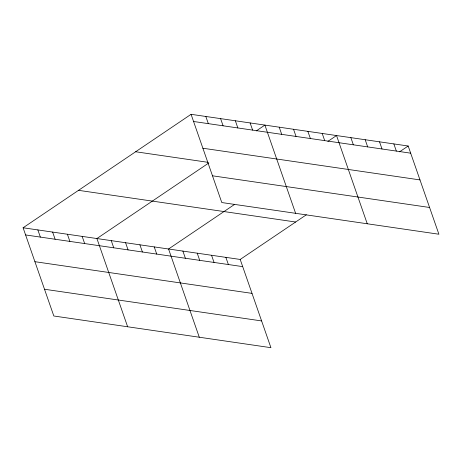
<?xml version="1.0" encoding="UTF-8"?>
<svg xmlns="http://www.w3.org/2000/svg" width="462" height="462" viewBox="0 0 462 462"><rect width="100%" height="100%" fill="white"/><g stroke="black" fill="none" stroke-linecap="round" stroke-linejoin="round"><path stroke-width="0.69" d="M23.1 227.772L240.205 259.453L270.928 347.684L53.823 315.996L23.1 227.772L191.072 114.316L408.177 146.004L438.9 234.228L221.795 202.547L191.072 114.316M208.859 162.93L96.916 238.542L127.639 326.773M256.225 130.942L264.888 125.092L295.611 213.317M234.702 204.325L168.561 249.001L199.284 337.225M327.87 141.395L336.532 135.545L367.255 223.775M240.205 259.453L306.346 214.784M399.514 151.854L408.177 146.004M193.566 121.489L410.672 153.17M202.882 148.233L419.987 179.92M135.637 151.755L208.05 162.324M212.48 175.797L429.585 207.478M78.528 190.332L295.634 222.014M25.595 234.939L242.7 266.626M34.91 261.688L252.015 293.376M44.508 289.247L261.613 320.934M393.849 143.913L396.344 151.08M379.516 141.822L382.016 148.989M365.188 139.726L367.683 146.899M350.86 137.636L353.355 144.808M322.205 133.454L324.699 140.621M307.871 131.364L310.372 138.531M293.543 129.273L296.038 136.44M279.215 127.183L281.71 134.35M250.121 122.938L252.622 130.105M235.36 120.778L237.855 127.951M220.593 118.624L223.094 125.797M205.833 116.47L208.327 123.643M225.878 257.363L228.372 264.53M211.55 255.272L214.045 262.439M197.222 253.182L199.717 260.349M182.888 251.091L185.389 258.258M154.233 246.91L156.728 254.077M139.905 244.814L142.4 251.986M125.572 242.723L128.072 249.896M111.244 240.633L113.744 247.805M82.155 236.388L84.65 243.555M67.388 234.234L69.883 241.401M52.628 232.08L55.122 239.247M37.861 229.926L40.361 237.093"/></g></svg>
